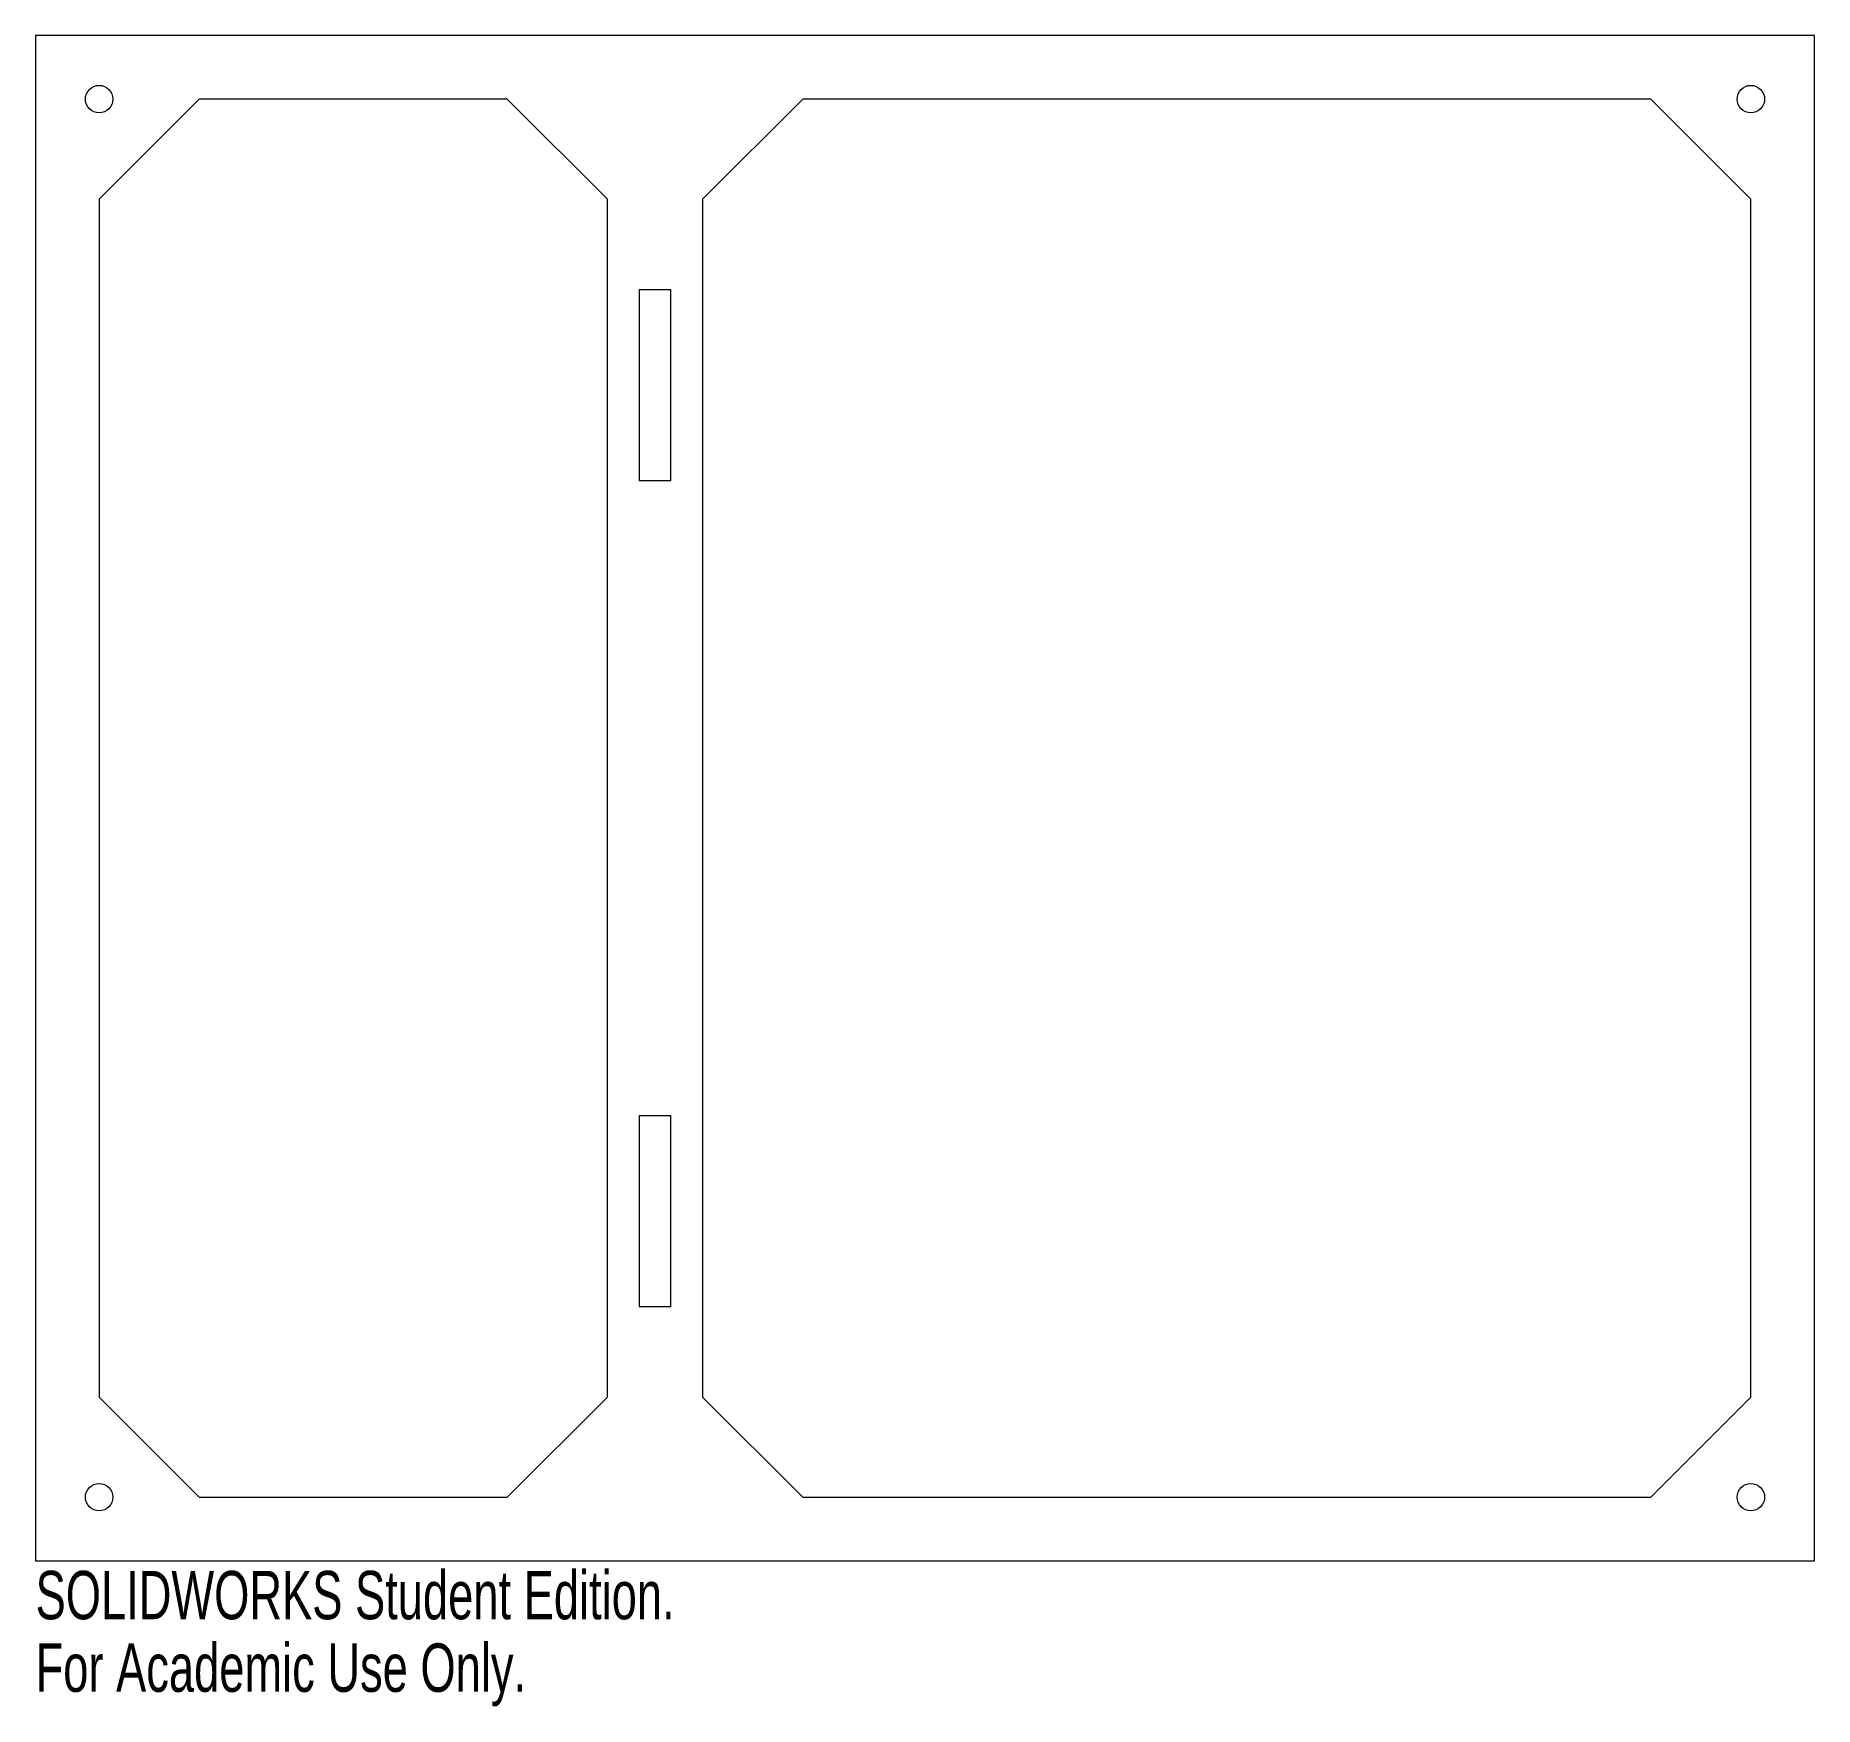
# Model space of a CAD drawing. Header units: inches. Extents: x 0 to 7, y -0.57 to 6.
import ezdxf

# ---------------------------------------------------------------- set-up
doc = ezdxf.new("R2010")
doc.units = ezdxf.units.IN
doc.header["$MEASUREMENT"] = 0
doc.styles.add('SLDTEXTSTYLE0', font='TXT', dxfattribs={"width": 0.7})

msp = doc.modelspace()

# ---------------------------------------------------------------- linework, layer by layer
at = {"color": 7, "linetype": 'Continuous', "lineweight": 15}
for p, q in [((7, 6), (0, 6)), ((0, 6), (0, 0)), ((7, 0), (7, 6)), ((0.6437, 5.75), (0.25, 5.3563)), ((1.8563, 5.75), (0.6437, 5.75)), ((2.25, 5.3563), (1.8563, 5.75)), ((3.0187, 5.75), (2.625, 5.3563)), ((6.3563, 5.75), (3.0187, 5.75)), ((6.75, 5.3563), (6.3563, 5.75)), ((0.25, 5.3563), (0.25, 0.6437)), ((2.25, 0.6437), (2.25, 5.3563)), ((2.625, 5.3563), (2.625, 0.6437)), ((6.75, 0.6437), (6.75, 5.3563)), ((2.5, 5), (2.375, 5)), ((2.375, 5), (2.375, 4.25)), ((2.5, 4.25), (2.5, 5)), ((2.375, 4.25), (2.5, 4.25)), ((2.5, 1.75), (2.375, 1.75)), ((2.375, 1.75), (2.375, 1)), ((2.5, 1), (2.5, 1.75)), ((2.375, 1), (2.5, 1)), ((0.25, 0.6437), (0.6437, 0.25)), ((1.8563, 0.25), (2.25, 0.6437)), ((2.625, 0.6437), (3.0187, 0.25)), ((6.3563, 0.25), (6.75, 0.6437)), ((0.6437, 0.25), (1.8563, 0.25)), ((3.0187, 0.25), (6.3563, 0.25)), ((0, 0), (7, 0))]:
    msp.add_line(p, q, dxfattribs=at)
for centre in [(0.25, 5.75), (6.75, 5.75), (0.25, 0.25), (6.75, 0.25)]:
    msp.add_circle(centre, 0.0541, dxfattribs=at)

# ---------------------------------------------------------------- texts
at = {"color": 7, "linetype": 'Continuous', "char_height": 0.1903, "attachment_point": 1, "style": 'SLDTEXTSTYLE0'}
for s, insert in [('SOLIDWORKS Student Edition.', (0, -0.0401)), ('For Academic Use Only.', (0, -0.3256))]:
    msp.add_mtext(s, dxfattribs=dict(at, insert=insert))

doc.saveas('drawing.dxf')
